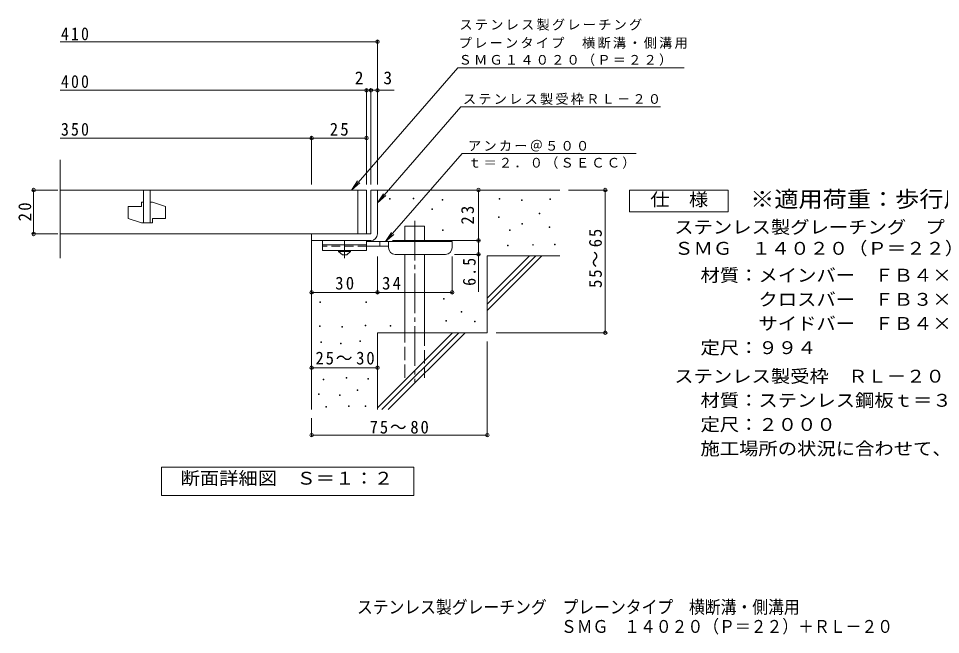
# Model space of a CAD drawing. Units: millimetres on the paper, enlarged 10 times, with parts at other scales. Extents: x -1619 to 1577, y -1372 to 1208.
# Drawn here: x -1619 to 480, y -1372 to 32 of the extents above; entities that cross this region are included whole.
import ezdxf
from ezdxf.enums import TextEntityAlignment as Align

# ---------------------------------------------------------------- set-up
doc = ezdxf.new("R2010")
doc.units = ezdxf.units.MM
doc.header["$LTSCALE"] = 10
doc.header["$PDMODE"] = 32
doc.header["$PDSIZE"] = 8
for name, pattern in [('CHAIN1', [8, 5, -1, 1, -1]), ('CHAIN2', [12, 9, -1, 1, -1]), ('DASHED2', [3, 2, -1]), ('DASHED3', [4, 3, -1])]:
    doc.linetypes.add(name, pattern=pattern)
for name, color, linetype, lineweight in [('D-0', 7, 'Continuous', 9), ('D-1', 2, 'Continuous', 9), ('D-2', 3, 'Continuous', 9), ('D-4', 7, 'Continuous', 9), ('D-5', 7, 'Continuous', 9), ('D-6', 6, 'Continuous', 9), ('D-9', 4, 'Continuous', 9)]:
    doc.layers.add(name, color=color, linetype=linetype, lineweight=lineweight)
doc.layers.add('F-5_F-5ﾚｲﾔ', color=2, linetype='Continuous')
doc.styles.add('ＭＳ ゴシック', font='')
doc.styles.get('ＭＳ ゴシック').set_extended_font_data('MS Gothic')

msp = doc.modelspace()

# ---------------------------------------------------------------- linework, layer by layer
at = {"layer": 'D-0'}
for points in [[(-774.45, -380.24), (-774.45, -378.74), (-772.95, -378.74), (-772.95, -380.24)], [(-720.31, -379.57), (-720.31, -378.07), (-718.81, -378.07), (-718.81, -379.57)], [(-653.99, -382.27), (-653.99, -380.77), (-652.49, -380.77), (-652.49, -382.27)], [(-524.73, -380.24), (-524.73, -378.74), (-523.23, -378.74), (-523.23, -380.24)], [(-473.97, -382.95), (-473.97, -381.45), (-472.47, -381.45), (-472.47, -382.95)], [(-409, -380.92), (-409, -379.42), (-407.5, -379.42), (-407.5, -380.92)], [(-677.67, -403.25), (-677.67, -401.75), (-676.17, -401.75), (-676.17, -403.25)], [(-433.37, -413.4), (-433.37, -411.9), (-431.87, -411.9), (-431.87, -413.4)], [(-526.08, -422.2), (-526.08, -420.7), (-524.58, -420.7), (-524.58, -422.2)], [(-473.29, -437.09), (-473.29, -435.59), (-471.79, -435.59), (-471.79, -437.09)], [(-653.31, -451.3), (-653.31, -449.8), (-651.81, -449.8), (-651.81, -451.3)], [(-501.04, -451.3), (-501.04, -449.8), (-499.54, -449.8), (-499.54, -451.3)], [(-411.03, -444.53), (-411.03, -443.03), (-409.53, -443.03), (-409.53, -444.53)], [(-505.78, -486.49), (-505.78, -484.99), (-504.28, -484.99), (-504.28, -486.49)], [(-448.26, -485.14), (-448.26, -483.64), (-446.76, -483.64), (-446.76, -485.14)], [(-398.85, -484.46), (-398.85, -482.96), (-397.35, -482.96), (-397.35, -484.46)], [(-651.28, -607.63), (-651.28, -606.13), (-649.78, -606.13), (-649.78, -607.63)], [(-932.59, -615.84), (-932.59, -614.33), (-931.09, -614.33), (-931.09, -615.84)], [(-827.91, -615.84), (-827.91, -614.33), (-826.41, -614.33), (-826.41, -615.84)], [(-611.35, -637.41), (-611.35, -635.91), (-609.85, -635.91), (-609.85, -637.41)], [(-933.36, -670.27), (-933.36, -668.77), (-931.86, -668.77), (-931.86, -670.27)], [(-882.73, -671.79), (-882.73, -670.29), (-881.23, -670.29), (-881.23, -671.79)], [(-829.81, -668.75), (-829.81, -667.25), (-828.31, -667.25), (-828.31, -668.75)], [(-772.41, -669.23), (-772.41, -667.73), (-770.91, -667.73), (-770.91, -669.23)], [(-645.87, -657.71), (-645.87, -656.21), (-644.37, -656.21), (-644.37, -657.71)], [(-580.9, -659.74), (-580.9, -658.24), (-579.4, -658.24), (-579.4, -659.74)], [(-930.31, -706.43), (-930.31, -704.93), (-928.81, -704.93), (-928.81, -706.43)], [(-886.15, -709.48), (-886.15, -707.98), (-884.65, -707.98), (-884.65, -709.48)], [(-841.99, -704.15), (-841.99, -702.65), (-840.49, -702.65), (-840.49, -704.15)], [(-924.98, -791.71), (-924.98, -790.2), (-923.48, -790.2), (-923.48, -791.71)], [(-873.21, -787.9), (-873.21, -786.4), (-871.71, -786.4), (-871.71, -787.9)], [(-823.34, -789.8), (-823.34, -788.3), (-821.84, -788.3), (-821.84, -789.8)], [(-848.09, -815.69), (-848.09, -814.19), (-846.59, -814.19), (-846.59, -815.69)], [(-935.64, -825.2), (-935.64, -823.7), (-934.14, -823.7), (-934.14, -825.2)], [(-888.44, -827.49), (-888.44, -825.99), (-886.94, -825.99), (-886.94, -827.49)], [(-919.27, -853.75), (-919.27, -852.25), (-917.77, -852.25), (-917.77, -853.75)], [(-867.5, -852.23), (-867.5, -850.73), (-866, -850.73), (-866, -852.23)], [(-829.43, -852.23), (-829.43, -850.73), (-827.93, -850.73), (-827.93, -852.23)]]:
    msp.add_lwpolyline(points, close=True, dxfattribs=at)
at = {"layer": 'D-1'}
for p, q in [((-816.57, -359.29), (-816.57, -459.29)), ((-816.57, -359.29), (-801.57, -359.29)), ((-801.57, -459.29), (-801.57, -359.29)), ((-816.57, -459.29), (-951.57, -459.29)), ((-951.57, -474.29), (-951.57, -459.29)), ((-951.57, -474.29), (-821.57, -474.29)), ((-821.57, -474.29), (-816.57, -474.29))]:
    msp.add_line(p, q, dxfattribs=at)
msp.add_arc((-816.57, -459.29), 15, 270, 0, dxfattribs=at)
at = {"layer": 'D-2'}
for p, q in [((-1524.24, -514.54), (-1524.24, -290.59)), ((-1524.24, -359.29), (-826.57, -359.29)), ((-1334.07, -359.29), (-1334.07, -434.29)), ((-1319.07, -359.29), (-1319.07, -434.29)), ((-846.57, -459.29), (-846.57, -359.29)), ((-826.57, -359.29), (-826.57, -459.29)), ((-1369.07, -396.79), (-1369.07, -424.29)), ((-1369.07, -396.79), (-1339.07, -396.79)), ((-1339.07, -386.79), (-1339.07, -396.79)), ((-1334.07, -386.79), (-1339.07, -386.79)), ((-1314.07, -386.79), (-1319.07, -386.79)), ((-1314.07, -424.29), (-1284.07, -424.29)), ((-1524.24, -459.29), (-826.57, -459.29))]:
    msp.add_line(p, q, dxfattribs=at)
for points in [[(-1314.07, -386.79), (-1284.07, -396.79), (-1284.07, -424.29)], [(-1314.07, -424.29), (-1314.07, -434.29), (-1339.07, -434.29), (-1369.07, -424.29)]]:
    msp.add_lwpolyline(points, dxfattribs=at)
at = {"layer": 'D-4'}
for p, q in [((-801.57, -346.34), (-801.57, -18.43)), ((-1524.24, -21.43), (-801.57, -21.43)), ((-1524.24, -132.12), (-826.57, -132.12)), ((-826.57, -346.34), (-826.57, -129.12)), ((-826.57, -132.12), (-821.57, -132.12)), ((-821.57, -132.12), (-763.91, -132.12)), ((-816.57, -346.34), (-816.57, -129.12)), ((-1524.24, -240.87), (-951.57, -240.87)), ((-951.57, -346.34), (-951.57, -237.87)), ((-951.57, -240.87), (-826.57, -240.87)), ((-1529.59, -359.29), (-1587.64, -359.29)), ((-1584.64, -459.29), (-1584.64, -359.29)), ((-571.61, -474.29), (-571.61, -359.29)), ((-279.81, -359.29), (-366.57, -359.29)), ((-282.81, -359.29), (-282.81, -684.29)), ((-1529.59, -459.29), (-1587.64, -459.29)), ((-767.56, -474.29), (-568.61, -474.29)), ((-571.61, -474.29), (-571.61, -591.04)), ((-801.56, -595.4), (-801.56, -510.79)), ((-631.56, -595.4), (-631.56, -510.79)), ((-568.61, -505.79), (-626.56, -505.79)), ((-279.81, -684.29), (-531.57, -684.29)), ((-551.57, -920.65), (-551.57, -704.29)), ((-951.57, -764.05), (-801.57, -764.05)), ((-951.57, -920.65), (-951.57, -879.29)), ((-951.57, -917.65), (-551.57, -917.65))]:
    msp.add_line(p, q, dxfattribs=at)
msp.add_lwpolyline([(-951.56, -592.4), (-801.56, -592.4), (-631.56, -592.4)], dxfattribs=at)
for p in [(-801.57, -21.43), (-826.57, -132.12), (-816.57, -132.12), (-801.57, -132.12), (-951.57, -240.87), (-826.57, -240.87), (-1584.64, -359.29), (-571.61, -359.29), (-282.81, -359.29), (-1584.64, -459.29), (-571.61, -474.29), (-571.61, -505.79), (-951.56, -592.4), (-801.56, -592.4), (-631.56, -592.4), (-282.81, -684.29), (-951.57, -764.05), (-801.57, -764.05), (-951.57, -917.65), (-551.57, -917.65)]:
    msp.add_point(p, dxfattribs=at)
at = {"layer": 'D-5'}
for p, q in [((-618.31, -80.68), (-103.06, -80.68)), ((-611.48, -170.05), (-156.89, -170.05)), ((-608.9, -276.24), (-783.45, -476.79)), ((-608.9, -276.24), (-212.72, -276.24)), ((-860.81, -359.29), (-842.08, -342.74)), ((-801.57, -388.46), (-787.76, -367.62)), ((-783.45, -476.79), (-769.64, -455.95)), ((-783.45, -476.79), (-764.72, -460.24))]:
    msp.add_line(p, q, dxfattribs=at)
for points in [[(-618.31, -80.68), (-860.81, -359.29), (-847, -338.46)], [(-611.48, -170.05), (-801.57, -388.46), (-782.84, -371.9)]]:
    msp.add_lwpolyline(points, dxfattribs=at)
for points in [[(-228.01, -409.29), (-228.01, -359.29), (-3.01, -359.29), (-3.01, -409.29)], [(-1293.57, -1055.24), (-1293.57, -990.24), (-718.57, -990.24), (-718.57, -1055.24)]]:
    msp.add_lwpolyline(points, close=True, dxfattribs=at)
at = {"layer": 'D-6'}
for p, q in [((-801.57, -359.29), (-386.57, -359.29)), ((-739.28, -476.79), (-739.28, -441.79)), ((-739.28, -441.79), (-694.28, -441.79)), ((-694.28, -476.79), (-694.28, -441.79)), ((-951.57, -474.29), (-951.57, -859.29)), ((-739.28, -684.29), (-739.28, -505.79)), ((-694.28, -684.29), (-694.28, -505.79)), ((-551.57, -605.3), (-455.56, -509.29)), ((-551.57, -509.29), (-386.57, -509.29)), ((-551.57, -619.44), (-441.42, -509.29)), ((-551.57, -509.29), (-551.57, -684.29)), ((-551.57, -633.59), (-427.28, -509.29)), ((-801.57, -684.29), (-801.57, -859.29)), ((-801.57, -684.29), (-551.57, -684.29)), ((-801.57, -855.3), (-630.56, -684.29)), ((-791.42, -859.29), (-616.42, -684.29)), ((-777.28, -859.29), (-602.28, -684.29))]:
    msp.add_line(p, q, dxfattribs=at)
at = {"layer": 'D-6', "linetype": 'CHAIN2'}
msp.add_line((-716.78, -429.48), (-716.78, -797.63), dxfattribs=at)
at = {"layer": 'D-6', "linetype": 'DASHED3'}
for p, q in [((-739.28, -786.79), (-739.28, -684.29)), ((-694.28, -684.29), (-694.28, -786.79))]:
    msp.add_line(p, q, dxfattribs=at)
at = {"layer": 'D-9', "color": 3}
for p, q in [((-926.56, -474.29), (-926.56, -496.79)), ((-826.56, -474.29), (-926.56, -474.29)), ((-826.56, -474.29), (-826.56, -496.79)), ((-826.56, -484.29), (-926.56, -484.29)), ((-826.56, -496.79), (-926.56, -496.79))]:
    msp.add_line(p, q, dxfattribs=at)
at = {"layer": 'D-9', "linetype": 'CHAIN1'}
msp.add_line((-876.56, -514.53), (-876.56, -474.29), dxfattribs=at)
at = {"layer": 'D-9'}
for p, q in [((-631.56, -476.79), (-826.56, -476.79)), ((-796.56, -486.79), (-796.56, -476.79)), ((-776.56, -490.79), (-776.56, -476.79)), ((-631.56, -490.79), (-631.56, -476.79)), ((-776.54, -486.79), (-826.56, -486.79)), ((-761.56, -505.79), (-646.56, -505.79))]:
    msp.add_line(p, q, dxfattribs=at)
at = {"layer": 'D-9', "color": 3, "linetype": 'DASHED2'}
msp.add_line((-826.56, -486.79), (-926.56, -486.79), dxfattribs=at)
at = {"layer": 'D-9', "color": 2}
for p, q in [((-890.31, -499.29), (-890.31, -496.79)), ((-890.31, -499.29), (-881.56, -506.79)), ((-890.31, -499.29), (-862.81, -499.29)), ((-871.57, -506.79), (-862.81, -499.29)), ((-862.81, -499.29), (-862.81, -496.79)), ((-881.56, -506.79), (-871.57, -506.79))]:
    msp.add_line(p, q, dxfattribs=at)
at = {"layer": 'D-9'}
for centre, start, end in [((-761.56, -490.79), 180, 270), ((-646.56, -490.79), 270, 0)]:
    msp.add_arc(centre, 15, start, end, dxfattribs=at)

# ---------------------------------------------------------------- texts
at = {"layer": 'D-4', "color": 2, "style": 'ＭＳ ゴシック'}
for s, p in [('2', (-853.41, -127.12)), ('3', (-788.27, -127.12))]:
    msp.add_text(s, height=29.33, dxfattribs=at).set_placement(p, align=Align.BOTTOM_LEFT)
at = {"layer": 'D-4', "color": 2, "char_height": 29.33, "attachment_point": 7, "style": 'ＭＳ ゴシック'}
for s, insert in [('\\T1.27;\\W0.9;410', (-1522.28, -18.37)), ('\\T1.27;\\W0.9;400', (-1522.28, -127.12)), ('\\T1.27;\\W0.9;350', (-1522.28, -235.87)), ('\\T1.27;\\W0.95;25', (-910.32, -235.87)), ('\\T1.27;\\W0.95;30', (-897.81, -586.4)), ('\\T1.27;\\W0.95;34', (-791.2, -586.4)), ('\\T1.22;\\W0.95;25～30', (-942.82, -757.14)), ('\\T1.22;\\W0.95;75～80', (-819.44, -914.38))]:
    msp.add_mtext(s, dxfattribs=dict(at, insert=insert))
at = {"layer": 'D-4', "color": 2, "char_height": 29.33, "attachment_point": 7, "rotation": 90, "style": 'ＭＳ ゴシック'}
for s, insert in [('\\T1.27;\\W0.95;20', (-1589.64, -430.54)), ('\\T1.27;\\W0.95;23', (-581.61, -438.04)), ('\\T1.22;\\W0.95;55～65', (-290.42, -582.3)), ('\\T1.27;\\W0.9;6.5', (-577.61, -577.49))]:
    msp.add_mtext(s, dxfattribs=dict(at, insert=insert))
at = {"layer": 'D-5', "color": 3, "style": 'ＭＳ ゴシック', "width": 1.1}
msp.add_text('※適用荷重：歩行用', height=36.66, dxfattribs=at).set_placement((46.99, -409.29), align=Align.BOTTOM_LEFT)
at = {"layer": 'D-5', "color": 2, "style": 'ＭＳ ゴシック', "width": 1.1}
for s, p in [('仕\u3000様', (-180.51, -404.29)), ('ステンレス製グレーチング\u3000プレーンタイプ\u3000横断溝・側溝用', (-125.92, -467.21)), ('ＳＭＧ\u3000１４０２０（Ｐ＝２２）', (-125.92, -515.55)), ('材質：メインバー\u3000ＦＢ４×２０（ＳＵＳ３０４）', (-66.2, -576.81)), ('\u3000\u3000\u3000クロスバー\u3000ＦＢ３×１５（ＳＵＳ３０４）', (-66.2, -631.81)), ('\u3000\u3000\u3000サイドバー\u3000ＦＢ４×２０（ＳＵＳ３０４）', (-66.2, -686.81)), ('定尺：９９４', (-66.2, -741.81)), ('ステンレス製受枠\u3000ＲＬ－２０', (-125.92, -806.81)), ('材質：ステンレス鋼板ｔ＝３．０（ＳＵＳ３０４）', (-66.2, -861.81)), ('定尺：２０００', (-66.2, -916.81)), ('施工場所の状況に合わせて、アンカーをプライヤー等で折り曲げてご使用ください。', (-66.2, -971.81)), ('断面詳細図\u3000Ｓ＝１：２', (-1250.14, -1039.26))]:
    msp.add_text(s, height=29.33, dxfattribs=at).set_placement(p, align=Align.BOTTOM_LEFT)
at = {"layer": 'D-5', "char_height": 21.99, "attachment_point": 7, "style": 'ＭＳ ゴシック'}
for s, insert in [('\\T1.17;ステンレス製グレーチング', (-615, 3.99)), ('\\T1.17;プレーンタイプ\u3000横断溝・側溝用', (-616.55, -37.66)), ('\\T1.17;ＳＭＧ１４０２０（Ｐ＝２２）', (-616.77, -76.47)), ('\\T1.17;ステンレス製受枠ＲＬ－２０', (-607.1, -165.3)), ('\\T1.17;アンカー＠５００', (-595.26, -271.59)), ('\\T1.17;ｔ＝２．０（ＳＥＣＣ）', (-595.26, -310.9))]:
    msp.add_mtext(s, dxfattribs=dict(at, insert=insert))
at = {"layer": 'F-5_F-5ﾚｲﾔ', "style": 'ＭＳ ゴシック', "width": 0.9}
for s, p in [('ステンレス製グレーチング\u3000プレーンタイプ\u3000横断溝・側溝用\u3000', (-848.41, -1332.75)), ('ＳＭＧ\u3000１４０２０（Ｐ＝２２）＋ＲＬ－２０', (-383.87, -1376.91))]:
    msp.add_text(s, height=29.33, dxfattribs=at).set_placement(p, align=Align.BOTTOM_LEFT)

doc.saveas('drawing.dxf')
